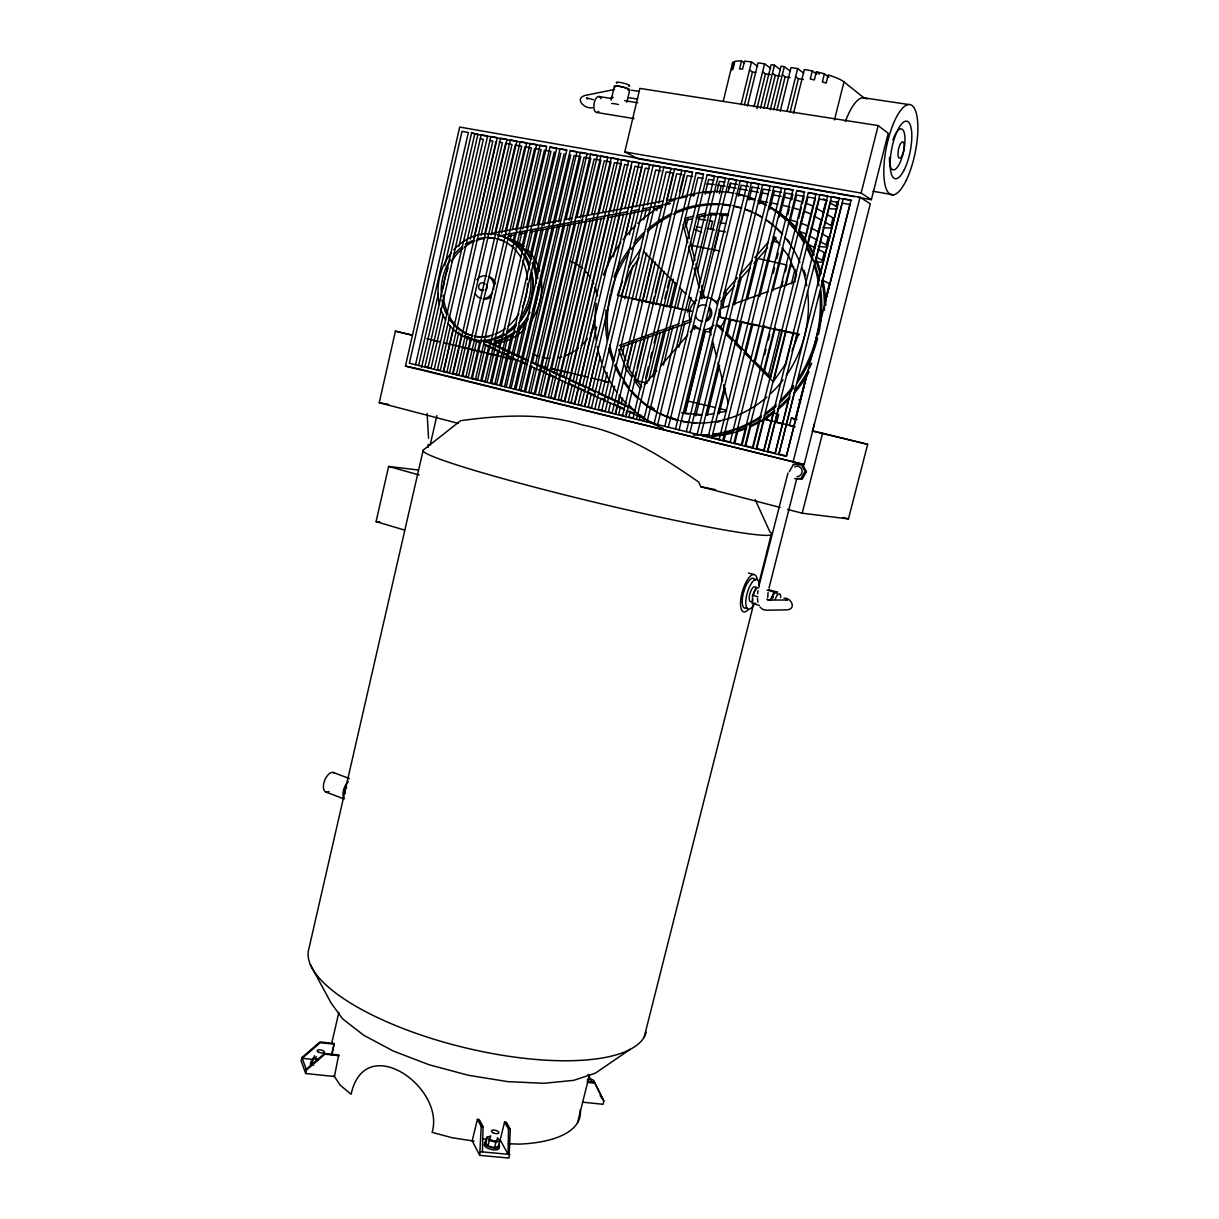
<?xml version="1.0" encoding="UTF-8"?>
<svg xmlns="http://www.w3.org/2000/svg" width="1219" height="1219" viewBox="0 0 1219 1219"><rect width="100%" height="100%" fill="white"/><g stroke="black" fill="none" stroke-linecap="round" stroke-linejoin="round"><path stroke-width="1.5" d="M767.696 597.676L768.077 592.556M428.555 438.368L427.122 413.47M504.575 1122.105L508.491 1129.023L508.094 1154.271L500.201 1139.948L504.575 1122.105L506.312 1122.166L510.304 1129.19L509.024 1158.05L479.707 1155.368L472.18 1140.832L477.406 1119.332L479.28 1119.621L483.044 1126.6L482.434 1151.894M479.707 1155.368L481.215 1126.432L477.406 1119.332M759.361 605.432L752.275 603.39L752.58 595.238L756.389 587.101M428.082 447.373L428.296 444.356M757.639 593.668L758.005 590.651M723.37 318.327L720.322 317.23L720.338 308.834L729.221 305.603M458.329 423.389L379.246 402.727L395.413 331.157L412.052 335.134L395.413 331.157M405.455 366.096L459.685 127.066L860.05 197.28L870.32 203.817L804.144 464.546L405.455 366.096L421.088 369.448M404.586 530.067L376.077 521.61L388.617 466.45L417.995 469.955M415.542 364.725L468.37 132.536L462.001 131.408L409.371 363.201L786.377 456.424L851.106 200.084L843.243 198.697L778.773 454.55M418.65 365.487L471.57 133.1L477.97 134.227L424.867 367.026M421.515 367.589L438.429 293.429M444.767 265.605L474.77 133.968L471.418 132.429M427.976 367.803L481.185 134.791L487.63 135.934L434.223 369.342M443.32 314.609L431.099 368.092L424.974 366.584M458.908 246.36L483.364 139.362L480.21 138.814M437.362 370.119L490.861 136.498L497.337 137.64L443.655 371.673M450.481 325.991L440.318 370.378L437.24 369.616M470.397 239.076L492.872 141.054L489.703 140.49M460.858 420.509L423.176 450.131L308.956 948.428A173.753 58.39 13.7 0 0 461.209 1046.816A173.753 58.39 13.7 0 0 646.192 1032.143M453.163 328.566L443.396 371.14L449.582 372.664L458.953 331.873M473.962 237.873L496.042 141.617M430.155 444.965L436.89 415.603M446.794 372.45L500.582 138.219L507.089 139.362L453.118 374.02M481.109 235.465L502.411 142.76L499.226 142.181M461.651 334.463L452.691 373.441L458.908 374.98L467.837 336.246M484.705 234.246L505.611 143.324L512.026 144.467L491.196 234.825M456.287 374.797L510.365 139.941L516.902 141.099L462.641 376.366M331.934 1054.45L334.235 1043.494L319.972 1041.925L301.931 1057.528L301.139 1060.941L305.679 1073.512L334.433 1076.499L338.699 1054.953L324.604 1053.429L306.198 1069.246M470.534 338.836L462.031 375.742L468.279 377.296L476.827 340.314M494.807 233.621L515.241 145.031L521.671 146.173L501.603 233.073M465.826 377.159L520.193 141.678L526.776 142.836L472.21 378.743M305.679 1073.512L306.472 1070.038L301.931 1057.528M311.866 1063.09L314.578 1055.7M479.981 341.061L471.418 378.058L477.711 379.612L485.863 344.398M505.23 231.869L524.901 146.752L531.393 147.895L512.498 229.462M475.425 379.536L530.082 143.431L536.71 144.589L481.84 381.12M509.908 240.585L511.203 235.023M489.032 345.145L480.865 380.404L487.189 381.958L496.605 341.396M513.123 241.24L514.845 233.819M515.713 230.117L534.638 148.474L541.145 149.632L522.738 228.928M485.071 381.913L540.032 145.183L546.691 146.356L491.531 383.513M331.69 1043.312L338.882 1012.349M518.883 245.522L521.869 232.616M331.461 1055.425L334.235 1043.494M497.642 351.377L490.358 382.751L496.712 384.32L507.912 336.246M498.51 347.674L500.217 340.299M521.671 248.021L525.541 231.412M526.395 227.724L544.421 150.211L550.973 151.385L533.739 225.332M494.762 384.32L550.028 146.95L556.733 148.124L501.268 385.92M527.278 253.064L532.459 230.879M499.897 385.097L511.538 335.149M529.671 257.438L536.131 229.675M537.427 224.128L554.249 151.964M504.514 386.728L560.085 148.718L566.82 149.907L511.051 388.343M506.296 386.682L520.147 327.362M534.425 266.199L543.095 229.126M543.964 225.424L560.847 153.137M509.496 387.474L515.942 359.864M516.81 356.192L524.551 323.05M535.75 275.204L546.508 229.187M547.788 223.671L564.153 153.716M514.327 389.151L570.202 150.501L576.983 151.705L520.894 390.781M515.927 389.059L553.929 226.81M554.797 223.123L570.766 154.904M557.647 225.622L519.142 389.867L525.602 391.451L531.682 365.578M558.515 221.919L574.088 155.483L580.747 156.672L565.997 219.527M524.2 391.589L580.381 152.299L587.192 153.503L530.798 393.219M532.551 361.875L564.687 225.073M534.501 368.199L528.848 392.259L535.339 393.859L575.52 223.336M535.37 364.511L568.435 223.885M569.303 220.182L584.099 157.266L590.788 158.455L576.816 217.774M534.12 394.042L590.606 154.112L597.462 155.316L540.764 395.687M579.391 221.645L538.6 394.666L545.137 396.282L550.363 374.157M580.259 217.957L594.156 159.049L600.891 160.253L587.817 215.565M611.13 100.248L614.437 86.183M544.085 396.51L600.906 155.925L607.793 157.144L550.775 398.171M551.232 370.469L586.522 221.111M553.213 376.793L548.413 397.089L554.98 398.72L597.462 219.374M554.081 373.105L590.301 219.908M591.611 214.376L604.274 160.847L611.039 162.051L598.788 213.828M554.127 398.994L611.252 157.754L618.185 158.973L560.847 400.655M626.795 102.305L629.72 90.008M562.675 381.029L558.287 399.527L564.885 401.173L608.586 217.211M563.544 377.326L601.272 218.171M602.597 212.624L614.437 162.66L621.248 163.864L609.896 211.695M564.214 401.493L621.66 159.582L628.638 160.817L570.964 403.154M834.04 193.135L638.055 158.744L624.798 151.903L639.884 88.393L878.198 125.572L888.209 133.313L871.372 199.687L858.298 197.387M572.138 385.417L568.206 401.98L574.85 403.626L578.355 388.876M573.021 381.73L612.41 216.037M613.294 212.35L624.677 164.474L628.09 165.083M574.362 403.992L632.128 161.441L639.152 162.676L581.158 405.683M579.238 385.189L594.613 320.627M607.352 267.144L620.105 213.645M620.974 209.958L631.518 165.693M581.707 389.684L578.172 404.449L581.524 405.272M582.575 385.996L596.67 326.921M613.386 256.767L623.518 214.3M624.829 208.769L634.962 166.302L641.849 167.536L632.128 208.22M584.571 406.521L642.657 163.3L649.712 164.535L591.398 408.213M584.861 406.11L598.118 350.615M625.057 237.812L631.244 211.923M591.306 393.981L588.213 406.933L591.565 407.771M592.19 390.278L600.159 356.954M629.37 234.779L635.129 210.719M636.013 207.017L645.308 168.146L648.767 168.755M594.826 409.066L653.247 165.159L660.348 166.409L601.698 410.757M600.952 398.369L598.3 409.432L605.051 411.093M601.836 394.697L607.138 372.587M624.798 298.914L632.752 265.772M643.784 219.725L646.436 208.678M647.319 204.99L655.715 169.99L660.942 170.919M605.157 411.611L663.913 167.049L671.044 168.298L612.06 413.317M610.673 402.697L608.449 411.931L611.847 412.769M611.557 399.009L614.666 386.073M622.208 354.683L624.433 345.449M635.541 299.28L646.634 253.11M656.858 210.628L657.742 206.94M658.626 203.253L666.183 171.849L673.193 173.098L666.503 200.845M615.245 413.607L617.027 406.217M617.911 402.514L619.694 395.108M627.282 363.658L632.631 341.457M641.986 302.602L652.241 260.058M615.534 414.186L674.625 168.938L681.802 170.203L622.482 415.908M620.425 407.1L618.642 414.46L623.778 415.725M621.309 403.428L622.635 397.912M629.278 370.347L636.379 340.954M645.689 302.358L655.426 261.933M670.054 201.287L676.697 173.723L681.985 174.667M625.926 414.308L626.825 410.62M634.383 379.322L636.166 371.963M637.049 368.275L644.607 336.977M652.622 303.851L654.39 296.476M655.289 292.804L660.622 270.709M679.745 191.551L683.752 174.972M625.972 416.761L685.398 170.843L692.621 172.108L632.966 418.498M630.253 411.458L628.913 416.989L634.063 418.269M637.385 381.989L648.523 335.911M656.096 304.598L664.111 271.426M681.939 197.722L687.287 175.597L692.605 176.557M645.628 378.073L648.31 367.01M650.55 357.776L651.891 352.23M654.131 343.011L655.913 335.621M664.858 298.701L666.641 291.311M667.54 287.623L669.338 280.248M636.47 419.366L696.247 172.748L703.515 174.027L643.51 421.104M640.127 415.847L639.228 419.549L644.409 420.829M648.645 380.739L660.287 332.696M666.564 306.838L673.284 279.121M685.84 227.389L688.08 218.14M693.459 195.969L697.938 177.502L703.287 178.446M652.683 376.671L663.867 330.639M669.673 306.7L675.478 282.778M723.233 101.345L732.497 63.159M647.045 421.972L707.157 174.667L714.456 175.963L654.115 423.724M663.471 365.106L672.873 326.494M677.337 308.102L681.817 289.726M691.645 249.27L699.706 216.174M705.07 194.111L708.65 179.406L714.029 180.351M733.503 64.927A30.978 5.805 13 0 1 733.564 61.864L731.629 69.803L732.909 69.376L734.844 61.407A30.978 5.805 13 0 1 741.502 60.95L739.552 68.965L742.584 69.133L744.535 61.118L751.498 61.895L757.593 66.329M657.666 424.608L718.128 176.618L725.473 177.913L664.782 426.36M678.937 347.247L684.788 323.279M687.486 312.216L691.082 297.466M697.375 271.654L711.317 214.498M716.726 192.373L719.423 181.311L724.833 182.271M490.952 1135.895L486.869 1137.281L485.558 1142.691L487.996 1145.906L494.548 1147.688L498.601 1146.271L499.927 1140.862L497.459 1137.677M707.142 228.456A30.658 2.91 13.3 0 1 710.677 229.096L712.597 221.218A30.673 3.047 13.3 0 0 709.062 220.578M719.347 193.562L721.282 185.638L725 186.309M741.045 104.697L751.498 61.895M487.996 1145.906L489.322 1140.481L486.869 1137.281M744.413 104.819L752.443 72.012L749.533 69.94M668.347 427.244L729.16 178.553L736.55 179.863L675.509 429.012M747.43 106.16L758.02 62.839L764.572 63.784L770.591 68.218M694.525 329.298L695.424 325.595M702.662 296.019L722.562 214.666M727.987 192.48L730.257 183.246L737.51 184.526M494.548 1147.688L495.874 1142.279L499.927 1140.862M714.044 251.358L718.966 231.229M720.764 223.915L722.897 215.184M729.434 188.488L730.745 183.109M754.043 106.739L764.572 63.784M756.938 108.659L765.456 73.917L762.591 71.845M679.105 429.896L740.268 180.519L747.704 181.829L686.312 431.678M704.993 331.05L684.743 413.576L688.445 413.927M685.169 413.332L705.481 330.532M738.44 196.213L741.152 185.181L748.451 186.477M760.473 108.201L771.139 64.729L774.431 65.201L780.389 69.635M763.856 108.262L774.431 65.201M767.162 108.354L775.284 75.365L772.45 73.292M689.924 432.577L751.437 182.484L758.919 183.81L697.161 434.375M770.317 109.74L781.044 66.161L784.35 66.634L790.232 71.068M695.805 415.908L713.511 343.956M722.593 307.051L726.234 292.286M748.938 200.038L752.23 186.918M773.715 109.801L784.35 66.634M777.006 109.893L785.158 76.812L782.354 74.74M780.221 111.279L790.994 67.594L797.653 68.554L803.656 73.155M700.803 435.274L762.667 184.48L770.195 185.806L708.087 437.072M707.386 414.963L719.621 365.38M727.332 334.158L730.958 319.469M734.585 304.78L741.381 277.231M759.513 203.771L763.14 189.082L770.53 190.393M787.2 110.899L797.653 68.554M790.186 111.95L798.399 78.763L795.641 76.69M711.744 437.971L773.974 186.461L781.547 187.802L719.073 439.785M769.905 207.093L770.804 203.466M772.602 196.229L773.943 190.773M714.06 434.132L713.145 437.819L720.353 439.587M719.073 413.881L725.457 388.099M736.398 343.895L741.868 321.801M747.338 299.706L757.365 259.19M769.677 209.47L774.233 191.048L781.669 192.373M793.493 113.352L804.342 69.513L812.296 70.9L816.639 74.283M812.296 70.9L810.269 79.052L814.353 79.936L816.38 71.769L824.41 73.795L828.813 77.269M722.745 440.699L785.341 188.473L792.959 189.814L730.12 442.512M726.25 431.252L723.949 440.486L731.187 442.268M745.495 353.693L752.839 324.147M759.711 296.446L773.928 239.198M779.429 217.043L785.386 193.044L792.868 194.37L791.497 199.87M773.227 273.33L774.598 267.814M776.869 258.641L778.24 253.125M787.84 214.559L789.211 209.058M824.41 73.795L822.368 81.963L826.162 83.075L828.189 74.923A31.45 5.958 12.7 0 1 843.99 81.886L863.326 97.368A30.551 5.592 12.6 0 1 864.317 98.312M733.823 443.426L796.784 190.499L804.449 191.84L741.228 445.27M738.028 430.307L734.828 443.167L742.112 444.965L746.698 426.559M754.957 362.302L764.115 325.534M772.816 290.61L783.345 248.341M789.744 222.605L796.616 195.025L804.129 196.366L802.3 203.725M764.618 354.744L765.989 349.213M768.29 340.01L769.677 334.478M781.623 286.602L782.994 281.071M785.295 271.867L786.666 266.351M796.327 227.679L797.698 222.148M798.613 218.46L801.371 207.413M744.961 446.184L808.288 192.526L816.014 193.882L752.413 448.028M801.371 221.767L803.626 212.776M806.308 201.973L807.222 198.377M750.813 425.599L745.754 445.88L753.083 447.678L759.544 421.835M764.176 372.145L775.223 327.911M785.813 285.505L791.329 263.395M798.689 233.896L807.907 197.036L815.465 198.377L805.302 239.015M577.547 1122.714L589.432 1075.112M768.519 375.208L779.947 329.526M791.36 283.829L795.017 269.216M834.466 119.919L843.99 81.886M770.637 377.509L782.187 331.339M794.666 281.482L796.525 274.092M756.161 448.958L819.869 194.568L827.64 195.939L763.673 450.817M764.572 417.401L756.755 448.592L764.115 450.405L773.349 413.652M774.217 378.865L786.164 331.157M807.77 244.928L819.259 199.063L826.863 200.404L813.957 251.876M768 415.115L766.812 419.869L771.764 421.088M814.109 248.265L815.831 241.423M817.979 232.844L820.616 222.33M822.825 213.554L825.461 203.024M785.341 365.852L793.645 332.757M587.147 1081.649L594.537 1082.442L603.832 1101.016L603.009 1104.292L582.56 1102.174M767.437 451.746L831.526 196.625L839.327 197.996L774.994 453.62M778.911 407.161L767.818 451.32L775.223 453.163L788.678 399.695M795.093 342.768L797.409 333.564M815.435 261.811L830.688 201.089L838.337 202.445L821.164 270.648M776.716 422.307L778.682 414.49L772.099 412.784M823.404 260.836A30.231 2.804 13.1 0 0 822.353 260.226L824.288 252.546L818.025 249.301M818.132 246.39A30.262 3.078 13 0 0 826.223 244.867L828.158 237.172L821.926 233.758M832.089 226.292A30.292 3.398 13 0 0 831.053 225.606L833.004 217.896L826.802 214.3M830.322 208.799A30.338 3.733 12.9 0 0 835.914 206.316L837.087 201.668M795.687 387.642L778.941 454.077L786.392 455.921L806.78 375.162M822.185 282.473L842.177 203.131L849.887 204.502L825.781 299.92M806.369 375.132L795.276 419.062L791.36 418.056L789.47 425.553L794.758 426.818M825.309 300.057L829.469 283.585L822.673 280.34M644.226 1036.942L753.83 603.344M758.965 583.048L771.094 535.08M759.041 585.592L787.977 472.987M792.975 462.382L860.05 197.28M871.372 199.687L861.117 193.074L878.198 125.572M768.991 588.076L796.373 480.073M812.509 431.13L814.399 423.709M802.193 513.214L822.566 433.187L867.669 444.326L848.454 518.913L802.193 513.214L787.489 509.374M622.604 281.162L617.484 295.196L691.371 311.028M791.984 351.026L798.536 333.976L774.324 328.795M768.717 589.661L777.57 592.175L774.156 592.144L770.362 600.342L766.797 599.321M789.424 471.585L793.417 464.424L802.59 464.546L806.399 471.585L802.392 478.762L796.159 478.838M794.773 478.61L801.005 478.518L805.028 471.342L801.218 464.287M628.501 267.51L640.783 248.828M638.969 257.925L629.781 271.898L620.837 296.354L628.196 297.939M786.636 362.515L773.181 381.791L744.139 352.626M644.333 384.854L656.751 370.576M660.469 366.279L687.76 334.859M690.244 332.01L695.211 326.296L700.696 329.541M720.139 297.588L716.437 301.855L710.906 298.64M723.857 293.322L737.449 277.658M739.933 274.808L752.291 260.576M754.759 257.727L768.366 242.078M720.719 301.611L734.28 286.023M737.967 281.772L750.294 267.601M753.997 263.35L767.559 247.762M771.246 243.495L776.183 237.827L773.318 236.379L779.947 244.928M334.311 1044.226L320.277 1042.687L302.205 1058.29L313.466 1059.494M306.472 1070.038L324.909 1054.206L339.263 1055.745M630.33 1049.239L595.39 1073.147L573.722 1080.339L543.842 1083.31L507.82 1081.634L468.523 1075.31L429.256 1064.812L393.356 1051.068L363.719 1035.266L342.524 1018.779L331.019 1002.871L310.281 964.564M712.079 328.201L709.656 329.45L711.058 334.966M619.176 345.587L679.044 323.827M682.564 322.547L691.356 319.348M732.787 304.308L768.351 291.387M771.901 290.092L795.017 281.696M690.975 321.725L620.761 347.186L625.835 360.413M786.24 600.129L787.383 599.992L767.894 600.068M685.246 218.186L693.855 216.083M697.298 215.245L705.908 213.142M692.362 218.704L684.971 220.502L689.527 238.574M696.049 217.805L708.986 214.666L716.467 214.971M611.542 97.581L610.719 97.764L613.218 97.383M487.691 234.216L560.435 220.456M564.168 219.755L571.62 218.353M575.353 217.637L663.029 201.074M666.747 200.373L687.272 196.488M691.005 195.787L694.739 195.07M705.679 415.13L714.395 413.47M717.884 412.814L726.615 411.169M498.876 235.907L582.804 220.136M586.537 219.435L627.572 211.725M631.305 211.024L638.771 209.622M642.504 208.921L670.48 203.664M508.14 236.212L515.576 234.81M519.294 234.124L526.73 232.722M530.448 232.021L604.853 218.094M608.571 217.393L649.483 209.729M653.201 209.028L662.511 207.291M462.031 420.479C502.198 415.13 543.278 412.692 582.469 424.959C625.728 433.415 662.999 457.247 698.655 482.038L700.757 486.716L715.553 489.672M614.513 89.459L585.044 95.448C573.905 98.769 584.891 109.466 592.48 107.714M470.199 340.558L470.961 340.497M801.035 464.576L793.417 464.424M752.275 603.39L755.765 603.359M508.399 1143.772L519.385 1144.108A129.214 50.436 13.7 0 0 580.274 1109.793M709.656 213.295L728.429 214.056M720.216 215.123L727.697 215.428M376.077 521.61L379.779 521.869M480.591 1151.726L509.908 1154.439M681.589 412.845L701.976 414.78M693.992 414.445L701.382 415.146M481.215 1126.432L483.044 1126.6M508.491 1129.023L510.304 1129.19M587.558 1082.411L595.07 1083.219M628.608 97.718L637.644 99.059M631.671 90.236L638.863 91.349M752.443 72.012L755.689 72.485M765.456 73.917L770.362 74.649M775.284 75.365L780.206 76.096M785.158 76.812L790.11 77.544M798.399 78.763L803.397 79.494M863.082 97.703L908.704 104.514M482.419 1138.698L486.168 1139.277M474.054 1141.121L452.173 1137.754L432.09 1132.344C445.743 1087.729 365.121 1030.284 351.102 1094.266L340.33 1085.306L333.884 1075.676M598.605 96.469L611.679 98.556M624.737 100.659L637.811 102.746M596.838 112.498L634.048 118.624M873.094 191.292L893.588 194.842M801.005 478.518L802.392 478.762M624.798 151.903L861.117 193.074M837.773 193.791L854.565 196.731M593.379 99.714L586.491 97.794M474.77 133.968L546.005 146.539M549.754 147.209L566.622 150.181M570.37 150.851L692.224 172.367M695.973 173.022L703.47 174.347M707.218 175.018L793.462 190.24M797.211 190.911L804.708 192.221M808.456 192.892L851.578 200.51M379.246 402.727L388.541 404.358M752.108 187.117L759.452 188.427M728.718 186.964L736.154 188.305M739.857 188.96L747.293 190.286M751.011 190.956L758.431 192.282M762.149 192.952L767.726 193.943M749.045 198.941L754.607 199.946M758.325 200.617L767.604 202.293M805.028 471.342L806.399 471.585M723.781 215.047L727.484 215.733M720.002 222.605L725.549 223.656M710.677 229.096L714.38 229.797M718.067 230.513L725.457 231.915M690.381 245.187L719.835 250.977M758.477 258.565L786.956 265.072M720.322 317.23L759.422 325.595M763.155 326.402L770.606 328.002M631.884 298.731L672.4 307.417M676.088 308.194L683.448 309.778M687.135 310.571L690.823 311.363M728.932 319.53L736.352 321.115M740.07 321.907L799.466 334.646M636.196 380.557L647.228 383.162M791.36 418.056L796.982 419.58M426.848 338.669L439.785 341.762M443.487 342.646L517.45 360.306M541.495 366.05L547.041 367.376M550.729 368.26L587.726 377.098M591.413 377.981L608.052 381.958M687.577 400.944L715.355 407.588M719.012 408.456L726.417 410.224M763.14 419.001L794.818 426.574M813.317 430.977L822.566 433.187M463.494 347.75L483.791 352.596M487.493 353.48L498.556 356.131M502.258 357.015L513.321 359.651M550.241 368.473L555.773 369.799M559.46 370.683L566.85 372.45M603.755 381.257L607.443 382.141M812.296 431.099L867.669 444.326M434.055 340.573L437.728 341.472M776.716 422.429L782.187 423.77M649.605 422.109L654.816 423.404M702.403 435.153L709.565 436.92M422.932 369.906L804.144 464.546M516.566 325.397A53.819 45.895 -75.4 0 1 473.673 339.994L480.88 342.539M842.954 517.481L848.454 518.913M701.062 486.792L780.13 507.454M790.369 266.001L793.782 266.931M489.322 1140.481L495.874 1142.279M388.617 466.45L419.123 474.968M748.527 573.021L753.769 574.484M767.056 590.133L774.156 592.144M752.58 595.238L757.913 596.777M783.985 598.179C791.299 597.554 796.693 608.921 787.154 609.85L766.035 610.216L762.652 609.363L759.97 607.062M333.381 772.511L349.365 778.514M326.006 792.06L343.743 798.841M485.162 340.406L528.147 360.214M531.575 361.799L631.29 407.725M483.151 340.253L527.979 360.915M531.423 362.5L565.906 378.393M569.349 379.978L584.876 387.124M588.32 388.724L595.222 391.893M598.666 393.493L634.87 410.178M484.339 344.139L499.866 351.316M503.325 352.916L508.506 355.308M522.326 361.693L525.77 363.292M539.59 369.677L546.493 372.862M549.952 374.462L555.133 376.854M568.938 383.238L575.84 386.438M579.299 388.023L584.48 390.415M587.924 392.015L594.842 395.215M601.744 398.4L605.203 400M613.827 403.992L624.189 408.776M629.37 411.169L634.55 413.561M638.009 415.161L644.912 418.346M473.673 339.994L480.53 343.164M483.958 344.748L526.837 364.572M530.265 366.157L624.57 409.767M627.998 411.352L643.434 418.483M646.862 420.067L650.291 421.652A123.058 110.868 -68.8 0 0 654.969 424.227M695.013 229.37L701.565 232.418M702.022 215.534L705.283 217.119M816.075 257.057L822.353 260.226M807.054 243.602L814.886 247.67M809.035 235.709L816.852 239.869M819.976 241.53L826.223 244.867M811.016 227.816L818.802 232.067M313.07 1057.924L317.656 1060.5M813.987 215.946L821.743 220.334M824.852 222.102L831.053 225.606M815.968 208.022L823.709 212.517M823.572 198.91L826.665 200.754M829.743 202.613L835.914 206.316M741.502 60.95L744.58 63.159M816.38 71.769L819.32 74.069M723.416 329.816L719.469 325.854L716.406 324.772L723.004 331.4M726.036 332.467L751.041 357.563M753.677 360.199L770.789 377.372M643.449 251.495L676.636 284.835M679.303 287.501L685.931 294.175M688.598 296.842L695.241 303.501M725.655 334.052L732.253 340.695M734.889 343.347L741.487 349.975M464.972 335.606L466.435 337.48M782.156 247.762L788.784 256.31L796.479 275.235M641.712 386.926L629.644 370.332L627.115 363.719M631.823 377.021L626.322 369.464L618.688 349.548M634.017 380.054L640.615 389.135M600.068 1095.622L602.216 1098.7M603.832 1101.016L594.537 1082.442M587.177 98.526L587.528 99.105M588.091 1074.305L591.276 1080.704M755.125 499.561L769.981 532.048A179.483 10.301 13.5 0 1 607.702 505.352A179.483 10.301 13.5 0 1 423.176 450.131M324.604 1053.429L324.909 1054.206M690.442 242.185L694.998 260.241M695.912 263.853L700.468 281.924M701.382 285.536L704.567 298.183M683.189 224.464L687.76 242.596M688.674 246.223L693.245 264.355M694.16 267.982L699.188 287.928M700.102 291.554L701.931 298.807M712.445 340.497L716.62 357.076M718.021 362.607L722.669 381.029M723.598 384.716L728.246 403.139M757.913 602.216L757.456 598.377M615.199 87.021A7.878 1.265 13.8 0 1 617.591 85.97A7.878 1.265 13.8 0 1 627.419 88.438A7.878 1.265 13.8 0 1 628.41 90.328M611.572 103.463A7.863 1.173 13.8 0 1 618.46 104.575M752.763 600.571A7.771 2.697 -73.8 0 1 752.702 599.017M753.281 595.253A7.771 2.697 -73.8 0 1 756.329 588.731M757.197 588A7.771 2.697 -73.8 0 1 758.629 588.015M600.373 97.459A8.091 3.718 -81.2 0 1 601.013 98.709M598.834 111.31A8.091 3.718 -81.2 0 1 593.851 105.718A8.091 3.718 -81.2 0 1 599.55 96.697M775.208 599.398A7.817 2.621 -73.8 0 1 778.895 593.866A7.817 2.621 -73.8 0 1 780.663 597.569M771.048 600.342A7.817 2.636 -73.8 0 1 774.08 593.79A7.817 2.636 -73.8 0 1 776.808 593.805M798.948 399.725A11.428 10.651 -69.5 0 1 800.67 401.996M796.708 417.675A11.428 10.651 -69.5 0 1 794.102 418.925M616.524 86.138A6.887 1.097 13.8 0 1 625.088 87.798A6.887 1.097 13.8 0 1 628.394 89.977M616.997 83.227A6.887 1.112 13.8 0 1 619.084 82.298A6.887 1.112 13.8 0 1 627.678 84.461A6.887 1.112 13.8 0 1 628.547 86.138M751.453 601.485A7.771 2.697 -73.9 0 1 750.02 593.257A7.771 2.697 -73.9 0 1 755.582 587.771M772.907 597.98A4.876 1.646 -73.8 0 1 773.425 596.99M797.211 466.328A5.15 4.846 -74.6 0 1 802.087 471.311A5.15 4.846 -74.6 0 1 797.211 476.599M794.773 467.106A5.15 4.846 -74.6 0 1 795.946 466.557M569.867 261.064A50.162 43.625 -74.5 0 1 582.682 268.53M585.135 270.847A50.162 43.625 -74.5 0 1 590.484 277.582M592.266 280.599A50.162 43.625 -74.5 0 1 593.836 283.768M595.192 287.105A50.162 43.625 -74.5 0 1 597.508 295.897M594.491 325.549A50.162 43.625 -74.5 0 1 590.407 334.021M587.314 338.714A50.162 43.625 -74.5 0 1 581.28 345.602M578.568 348.009A50.162 43.625 -74.5 0 1 575.749 350.188M574.286 351.179A50.162 43.625 -74.5 0 1 564.991 355.872M561.776 356.908A50.162 43.625 -74.5 0 1 558.485 357.685M549.708 358.386A50.162 43.625 -74.5 0 1 542.15 357.38M538.524 356.329A50.162 43.625 -74.5 0 1 533.267 354.074M507.043 238.497A53.316 45.591 -75.3 0 1 524.048 246.573M527.964 250.169A53.316 45.591 -75.3 0 1 539.636 271.06M540.825 276.241A53.316 45.591 -75.3 0 1 529.945 322.715M525.602 327.926A53.316 45.591 -75.3 0 1 494.899 343.316M594.72 288.187A46.413 40.41 -74.4 0 1 596.35 292.941M753.83 604.807A15.542 5.409 -73.9 0 1 745.799 603.877A15.542 5.409 -73.9 0 1 752.413 581.92A15.542 5.409 -73.9 0 1 759.254 586.811M746.851 607.687A15.527 5.425 -73.9 0 1 743.925 591.23A15.527 5.425 -73.9 0 1 755.11 580.32M345.099 793.554A7.009 3.505 -68.5 0 1 345.343 790.339M345.861 788.586A7.009 3.505 -68.5 0 1 346.623 786.925M344.337 798.78A10.514 5.257 -68.5 0 1 343.392 790.659A10.514 5.257 -68.5 0 1 348.284 781.547M329.039 791.542A10.453 5.333 -68.3 0 1 324.147 781.912A10.453 5.333 -68.3 0 1 334.57 773.273M748.466 609.393A19.397 6.796 -73.9 0 1 740.512 603.969A19.397 6.796 -73.9 0 1 748.1 578.812A19.397 6.796 -73.9 0 1 757.289 580.107M892.918 139.88A20.906 6.689 -78.5 0 1 904.498 133.816A20.906 6.689 -78.5 0 1 898.235 165.967A20.906 6.689 -78.5 0 1 889.52 157.373M845.407 121.565A45.499 15.42 -78.9 0 1 866.953 98.998M310.997 1065.223A7.314 2.895 11.7 0 1 311.729 1062.419M313.755 1065.086A7.314 2.88 11.7 0 1 312.125 1060.698M318.296 1059.54A3.687 1.448 11.7 0 1 315.675 1058.077A3.687 1.448 11.7 0 1 316.529 1056.797M498.114 1145.997A7.68 3.215 14.5 0 1 495.935 1149.898A7.68 3.215 14.5 0 1 485.893 1147.186A7.68 3.215 14.5 0 1 486.366 1142.843M498.541 1144.199A7.68 3.2 14.5 0 1 496.377 1148.085A7.68 3.2 14.5 0 1 486.335 1145.388A7.68 3.2 14.5 0 1 486.808 1141.045M496.895 1139.201A3.87 1.6 14.5 0 1 495.386 1140.893A3.87 1.6 14.5 0 1 490.587 1139.582A3.87 1.6 14.5 0 1 490.434 1137.434M587.954 1079.059A3.505 1.295 15.4 0 1 593.516 1080.369A3.505 1.295 15.4 0 1 591.611 1081.969A3.505 1.295 15.4 0 1 587.345 1079.562M721.008 303.607A16.304 14.704 -68.7 0 1 723.385 306.761M724.878 318.89A16.304 14.704 -68.7 0 1 720.978 326.387M710.387 331.842A16.304 14.704 -68.7 0 1 706.532 331.568M677.52 419.915A110.304 99.455 -68.7 0 1 670.557 417.431M654.344 408.868A110.304 99.455 -68.7 0 1 651.312 406.765M700.376 298.213A16.426 14.796 -68.9 0 1 717.29 304.445M719.088 309.611A16.426 14.796 -68.9 0 1 717.275 320.688M713.907 325.26A16.426 14.796 -68.9 0 1 704.216 329.74M700.346 329.465A16.426 14.796 -68.9 0 1 693.641 325.763M690.67 321.389A16.426 14.796 -68.9 0 1 696.765 300.118M745.022 209.394A110.746 99.76 -68.8 0 1 762.119 217.287M766.949 220.365A110.746 99.76 -68.8 0 1 773.09 224.966M776.015 227.45A110.746 99.76 -68.8 0 1 782.598 233.88M787.337 239.412A110.746 99.76 -68.8 0 1 789.562 242.337M804.037 270.359A110.746 99.76 -68.8 0 1 805.713 275.799M719.819 421.5A110.746 99.76 -68.8 0 1 716.269 422.124M696.262 423.161A110.746 99.76 -68.8 0 1 692.514 422.871M688.781 422.429A110.746 99.76 -68.8 0 1 681.451 421.119M677.886 420.235A110.746 99.76 -68.8 0 1 660.607 413.668M655.761 411.047A110.746 99.76 -68.8 0 1 631.777 390.888M629.4 387.992A110.746 99.76 -68.8 0 1 615.549 364.146M614.224 360.794A110.746 99.76 -68.8 0 1 609.713 345.206M608.205 336.185A110.746 99.76 -68.8 0 1 610.597 293.718M611.039 291.905A110.746 99.76 -68.8 0 1 628.882 252.638M631.076 249.575A110.746 99.76 -68.8 0 1 643.282 235.48M647.365 231.64A110.746 99.76 -68.8 0 1 670.008 215.976M673.284 214.346A110.746 99.76 -68.8 0 1 719.164 204.624M722.958 204.853A110.746 99.76 -68.8 0 1 730.44 205.752M734.112 206.422A110.746 99.76 -68.8 0 1 741.411 208.251M755.704 213.782A110.959 99.928 -68.9 0 1 762.286 217.515M765.486 219.603A110.959 99.928 -68.9 0 1 782.385 234.49M784.762 237.263A110.959 99.928 -68.9 0 1 799.969 262.588M802.026 267.906A110.959 99.928 -68.9 0 1 806.719 285.749M807.527 291.158A110.959 99.928 -68.9 0 1 786.362 375.406M783.086 379.886A110.959 99.928 -68.9 0 1 770.926 393.387M766.903 397.044A110.959 99.928 -68.9 0 1 679.867 420.768M678.069 420.342A110.959 99.928 -68.9 0 1 640.569 401.021M637.796 398.537A110.959 99.928 -68.9 0 1 623.29 381.456M620.273 376.641A110.959 99.928 -68.9 0 1 614.559 365.35M613.187 362.028A110.959 99.928 -68.9 0 1 608.83 348.238M607.336 341.137A110.959 99.928 -68.9 0 1 606.133 309.778M613.965 276.926A110.959 99.928 -68.9 0 1 630.528 247.396M634.032 243.008A110.959 99.928 -68.9 0 1 644.348 232.189M647.137 229.69A110.959 99.928 -68.9 0 1 671.684 213.584M674.991 212.091A110.959 99.928 -68.9 0 1 730.76 205.295M732.604 205.645A110.959 99.928 -68.9 0 1 741.731 208.022M745.327 209.241A110.959 99.928 -68.9 0 1 752.321 212.121M709.214 308.437A8.228 7.405 -69 0 1 706.441 319.728M702.677 321.1A8.228 7.405 -69 0 1 695.424 315.63M697.375 307.66A8.228 7.405 -69 0 1 706.456 305.664M709.565 307.417A8.213 7.39 -68.9 0 1 711.5 315.096A8.213 7.39 -68.9 0 1 706.182 321.222M702.281 321.511A8.213 7.39 -68.9 0 1 700.483 320.826M759.254 201.821A122.57 110.518 -68.7 0 1 765.882 204.899M769.098 206.605A122.57 110.518 -68.7 0 1 796.403 228.791M798.856 231.701A122.57 110.518 -68.7 0 1 813.606 255.563M815.785 260.668A122.57 110.518 -68.7 0 1 820.417 274.763M821.697 280.218A122.57 110.518 -68.7 0 1 824.394 310.236M811.747 363.292A122.57 110.518 -68.7 0 1 809.34 368.199M808.502 369.814A122.57 110.518 -68.7 0 1 794.438 391.009M789.79 396.449A122.57 110.518 -68.7 0 1 779.017 407.024M774.674 410.635A122.57 110.518 -68.7 0 1 765.684 417.172M761.022 420.083A122.57 110.518 -68.7 0 1 749.685 426.025M746.363 427.473A122.57 110.518 -68.7 0 1 737.998 430.597M732.604 432.227A122.57 110.518 -68.7 0 1 710.57 435.884M708.742 435.975A122.57 110.518 -68.7 0 1 703.287 436.052M760.702 202.613A122.327 110.35 -68.7 0 1 765.7 204.868M768.93 206.514A122.327 110.35 -68.7 0 1 796.54 228.121M799.039 230.97A122.327 110.35 -68.7 0 1 805.927 240.097M808.014 243.312A122.327 110.35 -68.7 0 1 814.185 254.588M815.724 257.94A122.327 110.35 -68.7 0 1 821.286 273.635M822.657 279.029A122.327 110.35 -68.7 0 1 825.781 305.344M809.005 371.856A122.327 110.35 -68.7 0 1 793.539 394.179M789.912 398.232A122.327 110.35 -68.7 0 1 777.554 409.843M774.629 412.174A122.327 110.35 -68.7 0 1 749.502 427.107M746.18 428.494A122.327 110.35 -68.7 0 1 712.094 436.204M708.468 436.356A122.327 110.35 -68.7 0 1 703.013 436.341M759.681 201.714A123.058 110.868 -68.8 0 1 766.202 205.036M769.387 206.895A123.058 110.868 -68.8 0 1 787.108 220.502M788.449 221.797A123.058 110.868 -68.8 0 1 796.053 230.223M798.415 233.24A123.058 110.868 -68.8 0 1 804.86 242.779M806.734 246.009A123.058 110.868 -68.8 0 1 819.366 280.766M820.844 290.183A123.058 110.868 -68.8 0 1 818.482 334.524M817.644 338.074A123.058 110.868 -68.8 0 1 797.119 382.888M793.874 387.307A123.058 110.868 -68.8 0 1 780.358 402.422M776.153 406.262A123.058 110.868 -68.8 0 1 764.298 415.42M761.235 417.431A123.058 110.868 -68.8 0 1 736.687 429.362M734.996 429.941A123.058 110.868 -68.8 0 1 724.086 432.928M720.399 433.674A123.058 110.868 -68.8 0 1 712.993 434.772M709.321 435.122A123.058 110.868 -68.8 0 1 702.007 435.427M644.257 417.827A123.058 110.868 -68.8 0 1 639.884 414.658M631.655 407.634A123.058 110.868 -68.8 0 1 629.095 405.119M705.923 192.968A123.058 110.868 -68.8 0 1 711.408 192.511M737.023 194.309A123.058 110.868 -68.8 0 1 744.154 196M747.674 197.051A123.058 110.868 -68.8 0 1 754.622 199.535M758.218 200.922A123.302 111.036 -68.9 0 1 766.355 205.158M769.524 207.078A123.302 111.036 -68.9 0 1 785.691 219.74M788.343 222.376A123.302 111.036 -68.9 0 1 804.449 243.709M807.054 248.493A123.302 111.036 -68.9 0 1 812.342 260.348M814.216 265.635A123.302 111.036 -68.9 0 1 818.97 285.749M819.686 291.463A123.302 111.036 -68.9 0 1 798.795 377.875M793.569 385.433A123.302 111.036 -68.9 0 1 780.282 400.701M776.122 404.617A123.302 111.036 -68.9 0 1 765.867 412.921M761.311 416.075A123.302 111.036 -68.9 0 1 713.313 434.223M709.61 434.634A123.302 111.036 -68.9 0 1 693.123 434.893M663.182 428.326A123.302 111.036 -68.9 0 1 628.699 406.018M626.185 403.459A123.302 111.036 -68.9 0 1 619.1 395.215M616.905 392.274A123.302 111.036 -68.9 0 1 602.978 366.325M601.698 362.79A123.302 111.036 -68.9 0 1 597.31 346.47M596.335 340.848A123.302 111.036 -68.9 0 1 596.228 303.531M603.42 275.052A123.302 111.036 -68.9 0 1 620.776 242.566M622.97 239.625A123.302 111.036 -68.9 0 1 635.069 225.926M637.72 223.397A123.302 111.036 -68.9 0 1 661.78 205.874M665.147 204.061A123.302 111.036 -68.9 0 1 675.463 199.367M678.953 198.042A123.302 111.036 -68.9 0 1 733.731 193.166M735.529 193.516A123.302 111.036 -68.9 0 1 754.851 199.428M497.87 235.145A53.819 45.895 -75.4 0 1 522.463 251.053M524.581 254.101A53.819 45.895 -75.4 0 1 529.762 264.965M531.179 269.856A53.819 45.895 -75.4 0 1 518.822 322.837M472.027 339.568A53.819 45.895 -75.4 0 1 464.089 336.353M462.595 335.515A53.819 45.895 -75.4 0 1 459.715 333.64M507.333 238.68A53.91 45.956 -75.5 0 1 529.381 269.231M530.356 274.321A53.91 45.956 -75.5 0 1 520.117 318.174M515.881 323.614A53.91 45.956 -75.5 0 1 507.195 331.598M504.087 333.686A53.91 45.956 -75.5 0 1 483.775 340.467M482.054 340.558A53.91 45.956 -75.5 0 1 473.46 339.872M471.783 339.522A53.91 45.956 -75.5 0 1 447.845 323.187M445.819 320.155A53.91 45.956 -75.5 0 1 440.501 308.316M439.51 304.643A53.91 45.956 -75.5 0 1 451.365 252.683M453.864 249.758A53.91 45.956 -75.5 0 1 496.026 234.475M497.687 234.856A53.91 45.956 -75.5 0 1 505.809 237.873M508.353 238.528A53.514 45.712 -75.4 0 1 514.647 241.347M516.14 242.231A53.514 45.712 -75.4 0 1 523.119 247.609M524.368 248.874A53.514 45.712 -75.4 0 1 531.85 259.22M533.297 262.161A53.514 45.712 -75.4 0 1 537.777 278.465M538.143 287.166A53.514 45.712 -75.4 0 1 532.52 311.15M528.33 318.814A53.514 45.712 -75.4 0 1 515.82 332.589M514.509 333.579A53.514 45.712 -75.4 0 1 504.895 339.034M503.234 339.705A53.514 45.712 -75.4 0 1 494.67 341.975M491.211 342.371A53.514 45.712 -75.4 0 1 487.783 342.463M476.019 340.497A53.514 45.712 -75.4 0 1 468.264 336.962M508.155 238.467A53.606 45.773 -75.4 0 1 530.067 258.58M532.17 263.06A53.606 45.773 -75.4 0 1 536.36 283.098M529.975 312.201A53.606 45.773 -75.4 0 1 517.801 328.825M515.287 331.05A53.606 45.773 -75.4 0 1 494.564 341.198M489.368 341.899A53.606 45.773 -75.4 0 1 484.202 341.93M475.791 340.528A53.606 45.773 -75.4 0 1 467.867 337.313M483.653 289.741A3.855 3.291 -75.5 0 1 479.265 289.01A3.855 3.291 -75.5 0 1 479.859 283.859A3.855 3.291 -75.5 0 1 484.339 283.692M488.331 276.5A11.535 9.828 -75.5 0 1 495.371 283.951M490.693 297.192A11.535 9.828 -75.5 0 1 483.151 298.975M488.865 276.835A11.55 9.843 -75.5 0 1 493.512 289.299M492.506 292.133A11.55 9.843 -75.5 0 1 483.852 298.594M481.276 298.411A11.55 9.843 -75.5 0 1 475.242 293.611M476.842 279.73A11.55 9.843 -75.5 0 1 486.457 275.905M511.584 245.476A49.964 42.619 -75.4 0 1 514.159 247.548M488.865 336.779A49.964 42.619 -75.4 0 1 485.65 337.145M483.791 337.236A49.964 42.619 -75.4 0 1 474.526 336.276M456.775 326.372A49.964 42.619 -75.4 0 0 472.759 335.804A50.055 42.665 -75.5 0 1 448.501 317.824M455.449 325.001A49.964 42.619 -75.4 0 1 448.76 315.386M447.998 313.862A49.964 42.619 -75.4 0 1 443.259 295.074M443.274 287.806A49.964 42.619 -75.4 0 1 448.074 268.18M451.441 261.704A49.964 42.619 -75.4 0 1 463.022 248.173M464.378 247.107A49.964 42.619 -75.4 0 1 474.694 241.164M476.233 240.57A49.964 42.619 -75.4 0 1 484.217 238.558M487.691 238.223A49.964 42.619 -75.4 0 1 495.188 238.589M497.002 238.924A49.964 42.619 -75.4 0 1 504.133 241.164M496.956 238.665A50.055 42.665 -75.5 0 1 505.656 242.154M507.043 242.977A50.055 42.665 -75.5 0 1 513.534 248.021M514.708 249.194A50.055 42.665 -75.5 0 1 520.848 257.361M522.479 260.424A50.055 42.665 -75.5 0 1 527.461 279.639M527.568 283.357A50.055 42.665 -75.5 0 1 522.402 307.203M518.898 313.786A50.055 42.665 -75.5 0 1 508.277 326.22M505.519 328.399A50.055 42.665 -75.5 0 1 494.99 334.143M493.436 334.707A50.055 42.665 -75.5 0 1 474.45 336.17M446.84 314.868A50.055 42.665 -75.5 0 1 441.948 299.92M441.476 296.324A50.055 42.665 -75.5 0 1 450.497 259.525M453.666 255.121A50.055 42.665 -75.5 0 1 462.489 246.451M465.308 244.455A50.055 42.665 -75.5 0 1 472.804 240.493M477.513 238.894A50.055 42.665 -75.5 0 1 495.158 238.254M527.126 260.775A49.781 42.497 -75.4 0 1 529.336 265.544M531.499 272.37A49.781 42.497 -75.4 0 1 520.071 321.344M513.763 327.743A49.781 42.497 -75.4 0 1 508.155 331.842M486.213 284.271A3.855 3.276 -75.5 0 1 485.528 290.32M482.998 290.914A3.855 3.276 -75.5 0 1 480.987 289.314M483.867 283.357A3.855 3.276 -75.5 0 1 484.735 283.417M824.288 252.546A30.246 2.941 13 0 1 825.324 253.171M823.526 261.994A30.231 2.804 13.1 0 1 814.338 261.491M774.233 241.499A31.115 2.987 13.1 0 1 778.255 242.459M828.158 237.172A30.277 3.2 13 0 1 829.728 238.375M771.307 202.963A31.191 3.611 13 0 1 777.813 204.243M783.192 205.432A31.191 3.611 13 0 1 789.851 207.062M792.441 207.748A31.191 3.611 13 0 1 798.491 209.485M804.662 211.527A31.191 3.611 13 0 1 810.879 214.194M832.181 227.663A30.292 3.398 13 0 1 822.871 227.496M704.841 191.764A30.719 3.52 13.2 0 1 709.58 192.099M773.303 194.933A31.206 3.748 13 0 1 781.15 196.488M785.188 197.387A31.206 3.748 13 0 1 791.862 199.032M794.438 199.718A31.206 3.748 13 0 1 800.487 201.47M806.673 203.527A31.206 3.748 13 0 1 812.875 206.24M799.679 231.488A31.161 3.261 13.1 0 1 805.911 234.048M696.278 227.024A30.658 2.91 13.3 0 1 700.955 227.496M789.44 219.786A31.176 3.398 13.1 0 1 795.489 221.508M801.675 223.504A31.176 3.398 13.1 0 1 807.892 226.109M698.167 219.207A30.673 3.047 13.3 0 1 705.801 220.045M706.761 183.901A30.734 3.657 13.2 0 1 714.456 184.557M717.732 185.044A30.734 3.657 13.2 0 1 721.282 185.638M833.004 217.896A30.307 3.535 12.9 0 1 834.04 218.582M904.315 169.624A29.302 9.31 -78.5 0 0 908.262 121.915A29.302 9.31 -78.5 0 0 890.388 158.226A29.302 9.31 -78.5 0 0 904.315 169.624M902.06 155.621A8.365 2.667 -78.5 0 0 903.127 142.029A8.365 2.667 -78.5 0 0 898.053 152.497A8.365 2.667 -78.5 0 0 902.06 155.621M905.93 180.961A46.048 14.643 -78.5 0 0 912.376 105.794A46.048 14.643 -78.5 0 0 884.217 162.417A46.048 14.643 -78.5 0 0 905.93 180.961M318.25 1051.997A3.687 1.432 11.7 0 0 324.269 1052.332A3.687 1.432 11.7 0 0 319.713 1049.803A3.687 1.432 11.7 0 0 318.25 1051.997M492.842 1132.649A3.87 1.585 14.5 0 0 498.891 1132.878A3.87 1.585 14.5 0 0 493.741 1130.059A3.87 1.585 14.5 0 0 492.842 1132.649"/></g></svg>
